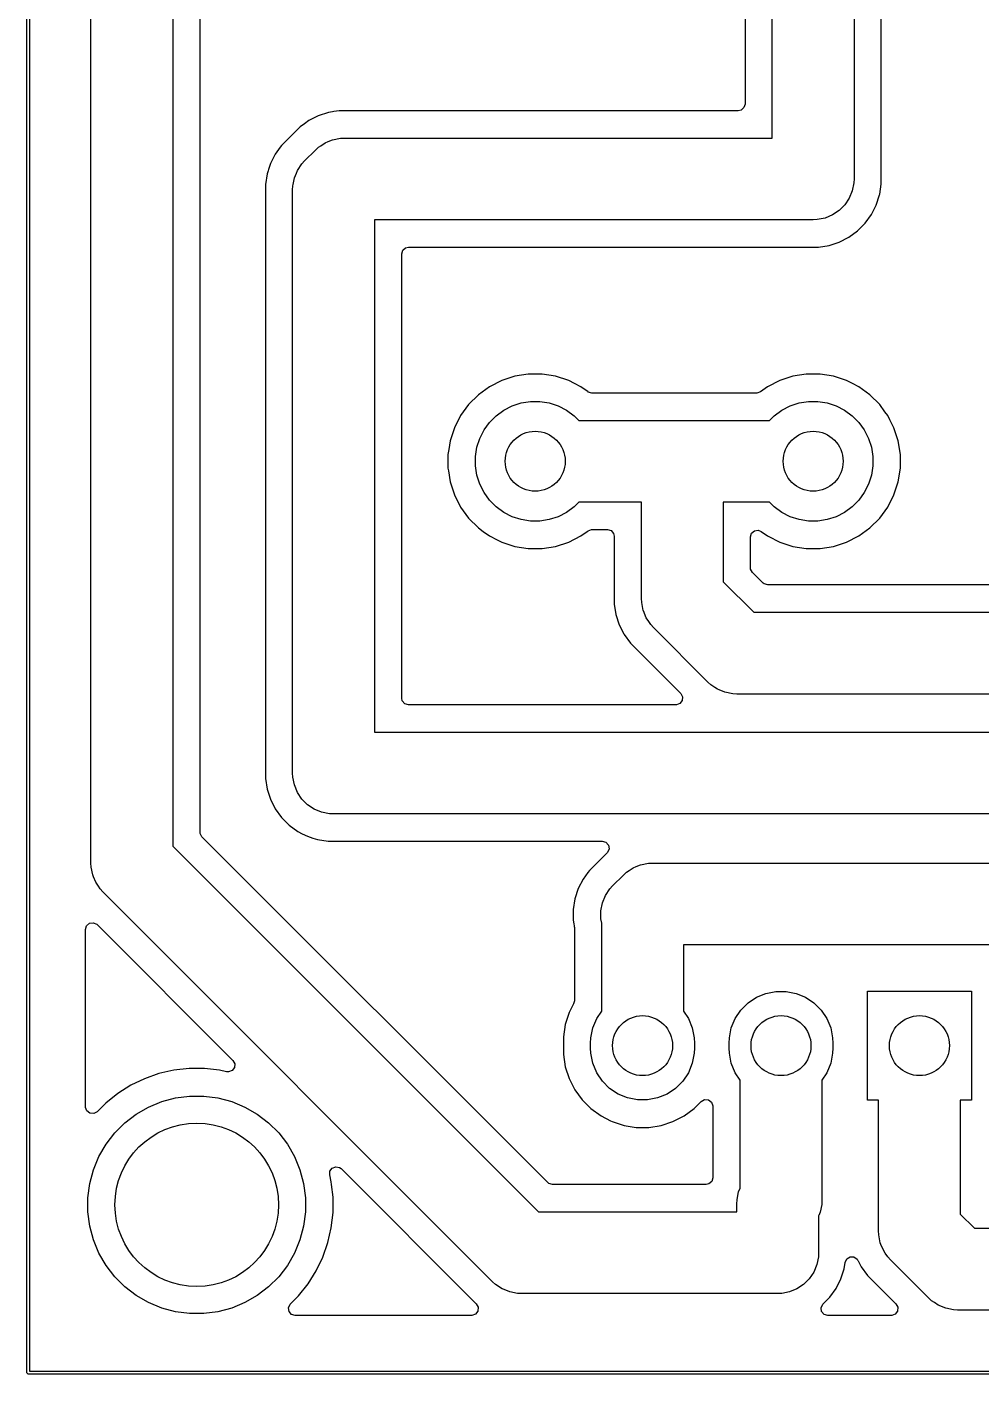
# Model space of a CAD drawing. Header units: millimetres. Extents: x 95 to 195, y -140 to -40.
# Drawn here: x 94.97 to 112.48, y -140.03 to -115.31 of the extents above; entities that cross this region are included whole.
import ezdxf

# ---------------------------------------------------------------- set-up
doc = ezdxf.new("R2010")
doc.units = ezdxf.units.MM
doc.layers.add('B.Cu', color=153, linetype='CONTINUOUS', true_color=0x4d7fc4)

msp = doc.modelspace()

# ---------------------------------------------------------------- linework, layer by layer
at = {"layer": 'B.Cu', "linetype": 'CONTINUOUS'}
for p, q in [((94.975, -140), (94.975, -40)), ((95.025, -40.025), (95.025, -139.975)), ((96.15, -130.65), (96.15, -113.3)), ((97.65, -113.87), (97.65, -130.33934)), ((108.65, -117.35), (108.65, -114.219999)), ((110.15, -114.219999), (110.15, -118.1)), ((98.1505, -130.080664), (98.1505, -114.4945)), ((108.1495, -114.673957), (108.1495, -116.7255)), ((110.6505, -118.198422), (110.6505, -114.673957)), ((100.507173, -116.88029), (100.319969, -116.941117)), ((100.507174, -116.88029), (100.507173, -116.88029)), ((100.581765, -116.868477), (100.507174, -116.88029)), ((100.581766, -116.868477), (100.581765, -116.868477)), ((100.605729, -116.864681), (100.581766, -116.868477)), ((100.701579, -116.8495), (100.605729, -116.864681)), ((108.0255, -116.8495), (100.701579, -116.8495)), ((108.077011, -116.838294), (108.0255, -116.8495)), ((108.129815, -116.792539), (108.077011, -116.838294)), ((108.1495, -116.7255), (108.129815, -116.792539)), ((100.067237, -117.08668), (99.985355, -117.146171)), ((100.144594, -117.030476), (100.067237, -117.08668)), ((100.319969, -116.941117), (100.144594, -117.030476)), ((99.985352, -117.146173), (99.646174, -117.485351)), ((99.985353, -117.146173), (99.985352, -117.146173)), ((99.985355, -117.146171), (99.985353, -117.146173)), ((100.502717, -117.415253), (100.582287, -117.382294)), ((100.582287, -117.382294), (100.726487, -117.353611)), ((100.726487, -117.353611), (100.8, -117.35)), ((100.8, -117.35), (108.65, -117.35)), ((99.623698, -117.516287), (99.530476, -117.644594)), ((99.646172, -117.485354), (99.623698, -117.516287)), ((99.646174, -117.485352), (99.646172, -117.485354)), ((99.646174, -117.485351), (99.646174, -117.485352)), ((100.06967, -117.76967), (100.26967, -117.56967)), ((100.26967, -117.56967), (100.324205, -117.520242)), ((100.324205, -117.520242), (100.364504, -117.493315)), ((100.364504, -117.493315), (100.446452, -117.438559)), ((100.446452, -117.438559), (100.502717, -117.415253)), ((99.441117, -117.819969), (99.417939, -117.891304)), ((99.530476, -117.644594), (99.441117, -117.819969)), ((99.938559, -117.946452), (100.020242, -117.824205)), ((100.020242, -117.824205), (100.06967, -117.76967)), ((99.380291, -118.007172), (99.3495, -118.201577)), ((99.39912, -117.949223), (99.380291, -118.007172)), ((99.405882, -117.928412), (99.39912, -117.949223)), ((99.417939, -117.891304), (99.405882, -117.928412)), ((99.85888, -118.2), (99.882294, -118.082287)), ((99.882294, -118.082287), (99.918349, -117.995244)), ((99.918349, -117.995244), (99.938559, -117.946452)), ((110.15, -118.1), (110.146389, -118.173513)), ((99.3495, -118.201577), (99.3495, -129.098422)), ((99.85, -118.3), (99.853611, -118.226487)), ((99.85, -129), (99.85, -118.3)), ((99.853611, -118.226487), (99.85888, -118.2)), ((110.117705, -118.317714), (110.061441, -118.453548)), ((110.146389, -118.173513), (110.117705, -118.317714)), ((110.621694, -118.380291), (110.6505, -118.198422)), ((109.979758, -118.575795), (109.875795, -118.679758)), ((110.061441, -118.453548), (109.979758, -118.575795)), ((110.469524, -118.755405), (110.558884, -118.580025)), ((110.558884, -118.580025), (110.619709, -118.392826)), ((110.619709, -118.392826), (110.621694, -118.380291)), ((109.4, -118.85), (101.35, -118.85)), ((101.35, -118.85), (101.35, -128.25)), ((109.473513, -118.846389), (109.4, -118.85)), ((109.617714, -118.817705), (109.473513, -118.846389)), ((109.753548, -118.761441), (109.617714, -118.817705)), ((109.875795, -118.679758), (109.753548, -118.761441)), ((110.353828, -118.914646), (110.469524, -118.755405)), ((110.055405, -119.169524), (110.214646, -119.053828)), ((110.214646, -119.053828), (110.353828, -118.914646)), ((101.870185, -119.407461), (101.922989, -119.361706)), ((101.922989, -119.361706), (101.9745, -119.3505)), ((101.9745, -119.3505), (109.498422, -119.3505)), ((109.498422, -119.3505), (109.692826, -119.319709)), ((109.692826, -119.319709), (109.880025, -119.258884)), ((109.880025, -119.258884), (110.055405, -119.169524)), ((101.8505, -119.4745), (101.870185, -119.407461)), ((101.8505, -127.6255), (101.8505, -119.4745)), ((103.685616, -121.79676), (103.461151, -121.911132)), ((103.925214, -121.71891), (103.685616, -121.79676)), ((104.049626, -121.699205), (103.925214, -121.71891)), ((104.174038, -121.6795), (104.049626, -121.699205)), ((104.425962, -121.6795), (104.174038, -121.6795)), ((104.674785, -121.71891), (104.425962, -121.6795)), ((104.914383, -121.79676), (104.674785, -121.71891)), ((105.020174, -121.850664), (104.914383, -121.79676)), ((108.785616, -121.79676), (108.561151, -121.911132)), ((109.025214, -121.71891), (108.785616, -121.79676)), ((109.149626, -121.699205), (109.025214, -121.71891)), ((109.274038, -121.6795), (109.149626, -121.699205)), ((109.525962, -121.6795), (109.274038, -121.6795)), ((109.774785, -121.71891), (109.525962, -121.6795)), ((110.014383, -121.79676), (109.774785, -121.71891)), ((110.120174, -121.850664), (110.014383, -121.79676)), ((103.257345, -122.059205), (103.079205, -122.237345)), ((103.25735, -122.059201), (103.257345, -122.059205)), ((103.461151, -121.911132), (103.25735, -122.059201)), ((105.138845, -121.91113), (105.020174, -121.850664)), ((105.138847, -121.911131), (105.138845, -121.91113)), ((105.138848, -121.911132), (105.138847, -121.911131)), ((105.269173, -122.005818), (105.138848, -121.911132)), ((105.275019, -122.009815), (105.269173, -122.005818)), ((105.342058, -122.0295), (105.275019, -122.009815)), ((108.357942, -122.0295), (105.342058, -122.0295)), ((108.365021, -122.029298), (108.357942, -122.0295)), ((108.430827, -122.005818), (108.365021, -122.029298)), ((108.561151, -121.911132), (108.430827, -122.005818)), ((110.238845, -121.91113), (110.120174, -121.850664)), ((110.238847, -121.911131), (110.238845, -121.91113)), ((110.238848, -121.911132), (110.238847, -121.911131)), ((110.442649, -122.059201), (110.238848, -121.911132)), ((110.442654, -122.059205), (110.442649, -122.059201)), ((110.620794, -122.237345), (110.442654, -122.059205)), ((103.079201, -122.23735), (102.931132, -122.441151)), ((103.079205, -122.237345), (103.079201, -122.23735)), ((103.725252, -122.342096), (103.879048, -122.263733)), ((103.879048, -122.263733), (104.04321, -122.210393)), ((104.04321, -122.210393), (104.213695, -122.183391)), ((104.213695, -122.183391), (104.386305, -122.183391)), ((104.386305, -122.183391), (104.55679, -122.210393)), ((104.55679, -122.210393), (104.720952, -122.263733)), ((104.720952, -122.263733), (104.874748, -122.342096)), ((108.825252, -122.342096), (108.979048, -122.263733)), ((108.979048, -122.263733), (109.14321, -122.210393)), ((109.14321, -122.210393), (109.313695, -122.183391)), ((109.313695, -122.183391), (109.486305, -122.183391)), ((109.486305, -122.183391), (109.65679, -122.210393)), ((109.65679, -122.210393), (109.820952, -122.263733)), ((109.820952, -122.263733), (109.974748, -122.342096)), ((110.620798, -122.23735), (110.620794, -122.237345)), ((110.717173, -122.37), (110.620798, -122.23735)), ((102.931132, -122.441151), (102.81676, -122.665616)), ((103.362096, -122.705252), (103.463553, -122.565607)), ((103.463553, -122.565607), (103.585607, -122.443553)), ((103.585607, -122.443553), (103.725252, -122.342096)), ((104.874748, -122.342096), (105.014393, -122.443553)), ((105.014393, -122.443553), (105.10084, -122.53)), ((105.10084, -122.53), (107, -122.53)), ((107, -122.53), (108.59916, -122.53)), ((108.59916, -122.53), (108.685607, -122.443553)), ((108.685607, -122.443553), (108.825252, -122.342096)), ((109.974748, -122.342096), (110.114393, -122.443553)), ((110.114393, -122.443553), (110.236447, -122.565607)), ((110.236447, -122.565607), (110.337904, -122.705252)), ((110.76887, -122.441155), (110.717173, -122.37)), ((110.808239, -122.518422), (110.76887, -122.441155)), ((110.883239, -122.665616), (110.808239, -122.518422)), ((102.81676, -122.665616), (102.73891, -122.905214)), ((103.283733, -122.859048), (103.362096, -122.705252)), ((110.337904, -122.705252), (110.416267, -122.859048)), ((110.883239, -122.665618), (110.883239, -122.665616)), ((110.883241, -122.665621), (110.883239, -122.665618)), ((110.96109, -122.905215), (110.883241, -122.665621)), ((102.714032, -123.062287), (102.6995, -123.154038)), ((102.73891, -122.905214), (102.714032, -123.062287)), ((103.203391, -123.193695), (103.230393, -123.02321)), ((103.230393, -123.02321), (103.283733, -122.859048)), ((110.416267, -122.859048), (110.469607, -123.02321)), ((110.469607, -123.02321), (110.496609, -123.193695)), ((111.0005, -123.154038), (110.96109, -122.905215)), ((102.6995, -123.154038), (102.6995, -123.405962)), ((103.203391, -123.366305), (103.203391, -123.193695)), ((110.496609, -123.193695), (110.496609, -123.366305)), ((111.0005, -123.405962), (111.0005, -123.154038)), ((102.6995, -123.405962), (102.707081, -123.453828)), ((102.707081, -123.453828), (102.73891, -123.654785)), ((103.230393, -123.53679), (103.203391, -123.366305)), ((103.283733, -123.700952), (103.230393, -123.53679)), ((110.469607, -123.53679), (110.416267, -123.700952)), ((110.496609, -123.366305), (110.469607, -123.53679)), ((110.96109, -123.654785), (111.0005, -123.405962)), ((102.73891, -123.654785), (102.81676, -123.894383)), ((103.362096, -123.854748), (103.283733, -123.700952)), ((110.416267, -123.700952), (110.337904, -123.854748)), ((110.883241, -123.894379), (110.96109, -123.654785)), ((102.81676, -123.894383), (102.931132, -124.118848)), ((103.463553, -123.994393), (103.362096, -123.854748)), ((103.585607, -124.116447), (103.463553, -123.994393)), ((105.10084, -124.03), (105.014393, -124.116447)), ((106.25, -124.03), (105.10084, -124.03)), ((106.25, -125.8), (106.25, -124.03)), ((108.59916, -124.03), (107.75, -124.03)), ((107.75, -124.03), (107.75, -125.48934)), ((108.685607, -124.116447), (108.59916, -124.03)), ((110.236447, -123.994393), (110.114393, -124.116447)), ((110.337904, -123.854748), (110.236447, -123.994393)), ((110.76887, -124.118845), (110.883241, -123.894379)), ((102.931132, -124.118848), (103.079201, -124.322649)), ((103.725252, -124.217904), (103.585607, -124.116447)), ((103.879048, -124.296267), (103.725252, -124.217904)), ((104.04321, -124.349607), (103.879048, -124.296267)), ((104.720952, -124.296267), (104.55679, -124.349607)), ((104.874748, -124.217904), (104.720952, -124.296267)), ((105.014393, -124.116447), (104.874748, -124.217904)), ((108.825252, -124.217904), (108.685607, -124.116447)), ((108.979048, -124.296267), (108.825252, -124.217904)), ((109.14321, -124.349607), (108.979048, -124.296267)), ((109.820952, -124.296267), (109.65679, -124.349607)), ((109.974748, -124.217904), (109.820952, -124.296267)), ((110.114393, -124.116447), (109.974748, -124.217904)), ((110.620793, -124.322656), (110.76887, -124.118845)), ((103.079201, -124.322649), (103.079205, -124.322654)), ((103.079205, -124.322654), (103.257345, -124.500794)), ((103.257345, -124.500794), (103.25735, -124.500798)), ((103.25735, -124.500798), (103.347384, -124.566211)), ((104.213695, -124.376609), (104.04321, -124.349607)), ((104.386305, -124.376609), (104.213695, -124.376609)), ((104.55679, -124.349607), (104.386305, -124.376609)), ((105.252616, -124.566211), (105.269173, -124.554182)), ((105.269173, -124.554182), (105.334979, -124.530702)), ((105.334979, -124.530702), (105.342058, -124.5305)), ((105.342058, -124.5305), (105.6255, -124.5305)), ((105.6255, -124.5305), (105.692539, -124.550185)), ((105.692539, -124.550185), (105.738294, -124.602989)), ((108.270185, -124.59949), (108.322989, -124.553735)), ((108.322989, -124.553735), (108.392147, -124.543791)), ((108.392147, -124.543791), (108.447381, -124.566209)), ((109.313695, -124.376609), (109.14321, -124.349607)), ((109.486305, -124.376609), (109.313695, -124.376609)), ((109.65679, -124.349607), (109.486305, -124.376609)), ((110.238845, -124.64887), (110.442656, -124.500793)), ((110.442656, -124.500793), (110.620793, -124.322656)), ((103.347384, -124.566211), (103.461155, -124.64887)), ((103.461155, -124.64887), (103.604184, -124.721747)), ((103.604184, -124.721747), (103.685616, -124.763239)), ((103.685616, -124.763239), (103.685618, -124.763239)), ((103.685618, -124.763239), (103.685621, -124.763241)), ((103.685621, -124.763241), (103.925215, -124.84109)), ((104.674785, -124.84109), (104.914379, -124.763241)), ((104.914379, -124.763241), (105.138845, -124.64887)), ((105.138845, -124.64887), (105.252616, -124.566211)), ((105.738294, -124.602989), (105.7495, -124.6545)), ((105.7495, -124.6545), (105.7495, -125.898422)), ((108.2505, -124.666529), (108.270185, -124.59949)), ((108.2505, -125.230664), (108.2505, -124.666529)), ((108.447381, -124.566209), (108.561155, -124.64887)), ((108.561155, -124.64887), (108.572205, -124.6545)), ((108.572205, -124.6545), (108.785616, -124.763239)), ((108.785616, -124.763239), (108.785618, -124.763239)), ((108.785618, -124.763239), (108.785621, -124.763241)), ((108.785621, -124.763241), (109.025215, -124.84109)), ((109.774785, -124.84109), (110.014379, -124.763241)), ((110.014379, -124.763241), (110.238845, -124.64887)), ((103.925215, -124.84109), (104.174038, -124.8805)), ((104.174038, -124.8805), (104.174039, -124.8805)), ((104.174039, -124.8805), (104.425961, -124.8805)), ((104.425961, -124.8805), (104.425962, -124.8805)), ((104.425962, -124.8805), (104.674785, -124.84109)), ((109.025215, -124.84109), (109.274038, -124.8805)), ((109.274038, -124.8805), (109.274039, -124.8805)), ((109.274039, -124.8805), (109.525961, -124.8805)), ((109.525961, -124.8805), (109.525962, -124.8805)), ((109.525962, -124.8805), (109.774785, -124.84109)), ((108.253334, -125.257022), (108.2505, -125.230664)), ((108.286819, -125.318345), (108.253334, -125.257022)), ((107.75, -125.48934), (108.31066, -126.05)), ((108.481655, -125.513181), (108.286819, -125.318345)), ((108.502297, -125.529815), (108.481655, -125.513181)), ((108.569336, -125.5495), (108.502297, -125.529815)), ((116.521664, -125.5495), (108.569336, -125.5495)), ((105.7495, -125.898422), (105.78029, -126.092826)), ((106.253611, -125.873513), (106.25, -125.8)), ((106.282294, -126.017713), (106.253611, -125.873513)), ((106.28552, -126.0255), (106.282294, -126.017713)), ((106.338559, -126.153548), (106.28552, -126.0255)), ((105.78029, -126.092826), (105.841117, -126.28003)), ((105.841117, -126.28003), (105.925772, -126.446172)), ((106.383123, -126.220242), (106.338559, -126.153548)), ((106.420242, -126.275795), (106.383123, -126.220242)), ((106.46967, -126.33033), (106.420242, -126.275795)), ((108.31066, -126.05), (147.5, -126.05)), ((105.925772, -126.446172), (105.930476, -126.455405)), ((105.930476, -126.455405), (106.046172, -126.614646)), ((107.46967, -127.33033), (106.46967, -126.33033)), ((106.046172, -126.614646), (106.046174, -126.614648)), ((106.046174, -126.614648), (106.969345, -127.537819)), ((107.524205, -127.379759), (107.46967, -127.33033)), ((107.597487, -127.428723), (107.524205, -127.379759)), ((107.646452, -127.461441), (107.597487, -127.428723)), ((107.675597, -127.473513), (107.646452, -127.461441)), ((107.782287, -127.517706), (107.675597, -127.473513)), ((107.926487, -127.546389), (107.782287, -127.517706)), ((101.861706, -127.677011), (101.8505, -127.6255)), ((101.907461, -127.729815), (101.861706, -127.677011)), ((101.9745, -127.7495), (101.907461, -127.729815)), ((106.881664, -127.7495), (101.9745, -127.7495)), ((106.89051, -127.749184), (106.881664, -127.7495)), ((106.955974, -127.724767), (106.89051, -127.749184)), ((106.997846, -127.668834), (106.955974, -127.724767)), ((106.969345, -127.537819), (107.00283, -127.599142)), ((107.00283, -127.599142), (106.997846, -127.668834)), ((108, -127.55), (107.926487, -127.546389)), ((147.18934, -127.55), (108, -127.55)), ((101.35, -128.25), (124.6, -128.25)), ((99.853611, -129.073513), (99.85, -129)), ((99.3495, -129.098422), (99.38029, -129.292826)), ((99.882295, -129.217714), (99.853611, -129.073513)), ((99.938559, -129.353548), (99.882295, -129.217714)), ((99.38029, -129.292826), (99.441117, -129.480029)), ((99.441117, -129.480029), (99.530476, -129.655405)), ((100.020242, -129.475795), (99.938559, -129.353548)), ((100.124205, -129.579758), (100.020242, -129.475795)), ((99.530476, -129.655405), (99.646172, -129.814646)), ((100.246452, -129.661441), (100.124205, -129.579758)), ((100.382286, -129.717705), (100.246452, -129.661441)), ((100.526487, -129.746389), (100.382286, -129.717705)), ((99.646172, -129.814646), (99.785354, -129.953828)), ((99.785354, -129.953828), (99.944595, -130.069524)), ((100.6, -129.75), (100.526487, -129.746389)), ((124.6, -129.75), (100.6, -129.75)), ((98.153334, -130.107022), (98.1505, -130.080664)), ((98.186819, -130.168345), (98.153334, -130.107022)), ((104.531655, -136.513181), (98.186819, -130.168345)), ((99.944595, -130.069524), (100.027455, -130.111743)), ((100.027455, -130.111743), (100.11997, -130.158882)), ((100.11997, -130.158882), (100.119972, -130.158882)), ((100.119972, -130.158882), (100.119975, -130.158884)), ((100.119975, -130.158884), (100.220317, -130.191487)), ((100.220317, -130.191487), (100.307173, -130.219709)), ((100.307173, -130.219709), (100.501578, -130.2505)), ((97.65, -130.33934), (104.36066, -137.05)), ((100.501578, -130.2505), (100.501583, -130.2505)), ((100.501583, -130.2505), (105.531664, -130.2505)), ((105.619345, -130.462181), (105.296174, -130.785351)), ((105.531664, -130.2505), (105.598703, -130.270185)), ((105.598703, -130.270185), (105.644458, -130.322989)), ((105.625377, -130.455703), (105.619345, -130.462181)), ((105.654402, -130.392147), (105.625377, -130.455703)), ((105.644458, -130.322989), (105.654402, -130.392147)), ((96.153611, -130.723513), (96.15, -130.65)), ((96.182294, -130.867713), (96.153611, -130.723513)), ((106.096452, -130.738559), (106.154309, -130.714594)), ((106.154309, -130.714594), (106.232287, -130.682294)), ((106.232287, -130.682294), (106.376487, -130.653611)), ((106.376487, -130.653611), (106.45, -130.65)), ((106.45, -130.65), (119.8, -130.65)), ((96.196619, -130.902295), (96.182294, -130.867713)), ((96.238559, -131.003548), (96.196619, -130.902295)), ((105.180476, -130.944594), (105.091117, -131.119969)), ((105.267004, -130.8255), (105.180476, -130.944594)), ((105.296172, -130.785354), (105.267004, -130.8255)), ((105.296174, -130.785352), (105.296172, -130.785354)), ((105.296174, -130.785351), (105.296174, -130.785352)), ((105.71967, -131.06967), (105.91967, -130.86967)), ((105.91967, -130.86967), (105.974205, -130.820242)), ((105.974205, -130.820242), (106.021622, -130.788559)), ((106.021622, -130.788559), (106.096452, -130.738559)), ((96.287754, -131.077173), (96.238559, -131.003548)), ((96.320242, -131.125795), (96.287754, -131.077173)), ((96.36967, -131.18033), (96.320242, -131.125795)), ((103.51967, -138.33033), (96.36967, -131.18033)), ((105.091117, -131.119969), (105.03029, -131.307173)), ((105.588559, -131.246453), (105.670242, -131.124205)), ((105.670242, -131.124205), (105.71967, -131.06967)), ((105.03029, -131.307173), (104.9995, -131.501577)), ((105.503611, -131.526487), (105.532294, -131.382287)), ((105.532294, -131.382287), (105.588559, -131.246453)), ((104.9995, -131.501577), (104.9995, -131.698421)), ((104.9995, -131.698421), (105.010575, -131.768345)), ((105.503611, -131.673513), (105.503611, -131.526487)), ((105.52, -131.755906), (105.503611, -131.673513)), ((96.0505, -131.868336), (96.070185, -131.801297)), ((96.0505, -135.123897), (96.0505, -131.868336)), ((96.070185, -131.801297), (96.122989, -131.755542)), ((96.122989, -131.755542), (96.192147, -131.745598)), ((96.192147, -131.745598), (96.255703, -131.774623)), ((96.255703, -131.774623), (96.262181, -131.780655)), ((96.262181, -131.780655), (98.753212, -134.271686)), ((105.010575, -131.768345), (105.015794, -131.801297)), ((105.015794, -131.801297), (105.017973, -131.815051)), ((105.017973, -131.815051), (105.0195, -131.83445)), ((105.0195, -131.83445), (105.0195, -133.176466)), ((105.52, -133.368755), (105.52, -131.755906)), ((119.1, -132.15), (107.02, -132.15)), ((107.02, -132.15), (107.02, -133.368755)), ((105.0195, -133.176466), (105.005985, -133.232761)), ((108.20574, -133.216208), (108.360995, -133.11247)), ((108.360995, -133.11247), (108.533504, -133.041014)), ((108.533504, -133.041014), (108.716639, -133.004587)), ((108.716639, -133.004587), (108.903361, -133.004587)), ((108.903361, -133.004587), (109.086496, -133.041014)), ((109.086496, -133.041014), (109.259005, -133.11247)), ((109.259005, -133.11247), (109.41426, -133.216208)), ((110.3975, -135), (110.3975, -133)), ((110.3975, -133), (112.3025, -133)), ((112.3025, -133), (112.3025, -135)), ((104.92345, -133.394744), (104.852778, -133.61225)), ((105.005985, -133.232761), (104.92345, -133.394744)), ((105.42997, -133.503495), (105.52, -133.368755)), ((107.02, -133.368755), (107.11003, -133.503495)), ((107.96997, -133.503495), (108.073708, -133.34824)), ((108.073708, -133.34824), (108.20574, -133.216208)), ((109.41426, -133.216208), (109.546292, -133.34824)), ((109.546292, -133.34824), (109.65003, -133.503495)), ((104.852778, -133.612253), (104.817, -133.838146)), ((104.852778, -133.61225), (104.852778, -133.612253)), ((105.322087, -133.859139), (105.358514, -133.676004)), ((105.358514, -133.676004), (105.42997, -133.503495)), ((107.11003, -133.503495), (107.181486, -133.676004)), ((107.181486, -133.676004), (107.217913, -133.859139)), ((107.862087, -133.859139), (107.898514, -133.676004)), ((107.898514, -133.676004), (107.96997, -133.503495)), ((109.65003, -133.503495), (109.721486, -133.676004)), ((109.721486, -133.676004), (109.757913, -133.859139)), ((104.817, -133.838146), (104.817, -134.161853)), ((105.3175, -133.9525), (105.322087, -133.859139)), ((107.217913, -133.859139), (107.2225, -133.9525)), ((107.8575, -133.9525), (107.862087, -133.859139)), ((109.757913, -133.859139), (109.7625, -133.9525)), ((104.817, -134.161853), (104.852778, -134.387746)), ((105.3175, -134.0475), (105.3175, -133.9525)), ((105.322087, -134.140861), (105.3175, -134.0475)), ((105.358514, -134.323996), (105.322087, -134.140861)), ((107.217913, -134.140861), (107.181486, -134.323996)), ((107.2225, -134.0475), (107.217913, -134.140861)), ((107.2225, -133.9525), (107.2225, -134.0475)), ((107.8575, -134.0475), (107.8575, -133.9525)), ((107.862087, -134.140861), (107.8575, -134.0475)), ((107.898514, -134.323996), (107.862087, -134.140861)), ((109.757913, -134.140861), (109.721486, -134.323996)), ((109.7625, -134.0475), (109.757913, -134.140861)), ((109.7625, -133.9525), (109.7625, -134.0475)), ((97.949568, -134.4195), (97.670505, -134.450942)), ((97.949575, -134.4195), (97.949568, -134.4195)), ((98.230425, -134.4195), (97.949575, -134.4195)), ((98.230431, -134.4195), (98.230425, -134.4195)), ((98.509494, -134.450942), (98.230431, -134.4195)), ((98.781713, -134.402701), (98.739841, -134.458634)), ((98.753212, -134.271686), (98.786697, -134.333009)), ((98.786697, -134.333009), (98.781713, -134.402701)), ((104.852778, -134.387746), (104.852778, -134.387749)), ((104.852778, -134.387749), (104.92345, -134.605255)), ((105.42997, -134.496505), (105.358514, -134.323996)), ((107.181486, -134.323996), (107.11003, -134.496505)), ((107.96997, -134.496505), (107.898514, -134.323996)), ((109.721486, -134.323996), (109.65003, -134.496505)), ((97.131588, -134.6062), (96.878557, -134.728053)), ((97.39667, -134.513443), (97.131588, -134.6062)), ((97.396682, -134.513439), (97.39667, -134.513443)), ((97.670487, -134.450945), (97.396682, -134.513439)), ((97.670505, -134.450942), (97.670487, -134.450945)), ((98.509512, -134.450945), (98.509494, -134.450942)), ((98.637939, -134.480258), (98.509512, -134.450945)), ((98.674377, -134.483051), (98.637939, -134.480258)), ((98.739841, -134.458634), (98.674377, -134.483051)), ((104.92345, -134.605255), (105.01019, -134.775492)), ((105.533708, -134.65176), (105.42997, -134.496505)), ((105.66574, -134.783792), (105.533708, -134.65176)), ((107.006292, -134.65176), (106.87426, -134.783792)), ((107.11003, -134.496505), (107.006292, -134.65176)), ((108.06, -134.631244), (107.96997, -134.496505)), ((108.06, -136.615399), (108.06, -134.631244)), ((109.65003, -134.496505), (109.56, -134.631244)), ((109.56, -134.631244), (109.56, -136.84)), ((96.640753, -134.877476), (96.421175, -135.052583)), ((96.878557, -134.728053), (96.640753, -134.877476)), ((97.699819, -134.958429), (97.959194, -134.924282)), ((97.959194, -134.924282), (98.220806, -134.924282)), ((98.220806, -134.924282), (98.480181, -134.958429)), ((105.01019, -134.775492), (105.027283, -134.809038)), ((105.027283, -134.809038), (105.161714, -134.994066)), ((105.820995, -134.88753), (105.66574, -134.783792)), ((105.993504, -134.958986), (105.820995, -134.88753)), ((106.719005, -134.88753), (106.546496, -134.958986)), ((106.87426, -134.783792), (106.719005, -134.88753)), ((96.050816, -135.132743), (96.0505, -135.123897)), ((96.075233, -135.198207), (96.050816, -135.132743)), ((96.421175, -135.052583), (96.262181, -135.211578)), ((96.97886, -135.257061), (97.205423, -135.126255)), ((97.205423, -135.126255), (97.447121, -135.02614)), ((97.447121, -135.02614), (97.699819, -134.958429)), ((98.480181, -134.958429), (98.732879, -135.02614)), ((98.732879, -135.02614), (98.974577, -135.126255)), ((98.974577, -135.126255), (99.20114, -135.257061)), ((105.161714, -134.994066), (105.323434, -135.155786)), ((105.323434, -135.155786), (105.508462, -135.290217)), ((106.176639, -134.995413), (105.993504, -134.958986)), ((106.363361, -134.995413), (106.176639, -134.995413)), ((106.546496, -134.958986), (106.363361, -134.995413)), ((107.031538, -135.290217), (107.216566, -135.155786)), ((107.216566, -135.155786), (107.347819, -135.024533)), ((107.347819, -135.024533), (107.409142, -134.991048)), ((107.409142, -134.991048), (107.478834, -134.996032)), ((107.478834, -134.996032), (107.534767, -135.037904)), ((107.534767, -135.037904), (107.559184, -135.103368)), ((107.559184, -135.103368), (107.5595, -135.112214)), ((107.5595, -135.112214), (107.5595, -136.4255)), ((110.6, -135), (110.3975, -135)), ((110.6, -137.4), (110.6, -135)), ((112.3025, -135), (112.1, -135)), ((112.1, -135), (112.1, -137.08934)), ((96.131166, -135.240079), (96.075233, -135.198207)), ((96.200858, -135.245063), (96.131166, -135.240079)), ((96.262181, -135.211578), (96.200858, -135.245063)), ((96.58632, -135.601308), (96.771308, -135.41632)), ((96.771308, -135.41632), (96.97886, -135.257061)), ((99.20114, -135.257061), (99.408692, -135.41632)), ((99.408692, -135.41632), (99.59368, -135.601308)), ((105.508462, -135.290217), (105.679851, -135.377544)), ((105.679851, -135.377544), (105.712244, -135.394049)), ((105.712244, -135.394049), (105.929751, -135.464721)), ((106.610249, -135.464721), (106.827755, -135.394049)), ((106.827755, -135.394049), (106.827755, -135.394048)), ((106.827755, -135.394048), (106.827758, -135.394048)), ((106.827758, -135.394048), (107.031538, -135.290217)), ((96.427061, -135.80886), (96.58632, -135.601308)), ((99.59368, -135.601308), (99.752939, -135.80886)), ((105.929751, -135.464721), (105.929752, -135.464721)), ((105.929752, -135.464721), (105.929755, -135.464722)), ((105.929755, -135.464722), (106.155646, -135.5005)), ((106.155646, -135.5005), (106.155647, -135.5005)), ((106.155647, -135.5005), (106.384353, -135.5005)), ((106.384353, -135.5005), (106.384354, -135.5005)), ((106.384354, -135.5005), (106.610245, -135.464722)), ((106.610245, -135.464722), (106.610248, -135.464721)), ((106.610248, -135.464721), (106.610249, -135.464721)), ((96.296255, -136.035423), (96.427061, -135.80886)), ((99.752939, -135.80886), (99.883745, -136.035423)), ((96.19614, -136.277121), (96.296255, -136.035423)), ((99.883745, -136.035423), (99.98386, -136.277121)), ((96.128429, -136.529819), (96.19614, -136.277121)), ((99.98386, -136.277121), (100.051571, -136.529819)), ((100.529741, -136.372058), (100.534014, -136.302322)), ((100.559055, -136.500491), (100.529741, -136.372058)), ((100.534014, -136.302322), (100.575313, -136.245964)), ((100.575313, -136.245964), (100.640524, -136.220881)), ((100.640524, -136.220881), (100.708945, -136.235035)), ((100.708945, -136.235035), (100.738313, -136.256787)), ((100.738313, -136.256787), (103.219345, -138.737819)), ((96.094282, -136.789194), (96.128429, -136.529819)), ((100.051571, -136.529819), (100.085718, -136.789194)), ((100.559056, -136.5005), (100.559055, -136.500491)), ((100.559057, -136.500505), (100.559056, -136.5005)), ((100.564577, -136.5495), (100.559057, -136.500505)), ((100.5905, -136.779575), (100.564577, -136.5495)), ((104.552297, -136.529815), (104.531655, -136.513181)), ((104.619336, -136.5495), (104.552297, -136.529815)), ((107.4355, -136.5495), (104.619336, -136.5495)), ((107.487011, -136.538294), (107.4355, -136.5495)), ((107.539815, -136.492539), (107.487011, -136.538294)), ((107.5595, -136.4255), (107.539815, -136.492539)), ((108.032294, -136.682287), (108.06, -136.615399)), ((96.094282, -137.050806), (96.094282, -136.789194)), ((100.085718, -136.789194), (100.085718, -137.050806)), ((100.5905, -137.060425), (100.5905, -136.779575)), ((108, -136.9), (108.003611, -136.826487)), ((108, -137.05), (108, -136.9)), ((108.003611, -136.826487), (108.01157, -136.786475)), ((108.01157, -136.786475), (108.032294, -136.682287)), ((109.56, -136.84), (109.556389, -136.913513)), ((96.128429, -137.310181), (96.094282, -137.050806)), ((100.085718, -137.050806), (100.051571, -137.310181)), ((100.559055, -137.339509), (100.5905, -137.060425)), ((104.36066, -137.05), (108, -137.05)), ((109.502853, -137.117713), (109.5, -137.1246)), ((109.5, -137.1246), (109.5, -137.8)), ((109.527706, -137.057713), (109.502853, -137.117713)), ((109.556389, -136.913513), (109.527706, -137.057713)), ((112.1, -137.08934), (112.36066, -137.35)), ((96.19614, -137.562879), (96.128429, -137.310181)), ((100.051571, -137.310181), (99.98386, -137.562879)), ((100.49656, -137.613318), (100.559055, -137.339509)), ((110.603611, -137.473513), (110.6, -137.4)), ((112.36066, -137.35), (131.92, -137.35)), ((96.296255, -137.804577), (96.19614, -137.562879)), ((99.98386, -137.562879), (99.883745, -137.804577)), ((100.403801, -137.878408), (100.49656, -137.613318)), ((110.632294, -137.617713), (110.603611, -137.473513)), ((110.644199, -137.646453), (110.632294, -137.617713)), ((110.688559, -137.753548), (110.644199, -137.646453)), ((96.427061, -138.03114), (96.296255, -137.804577)), ((99.883745, -137.804577), (99.752939, -138.03114)), ((100.281945, -138.131445), (100.403801, -137.878408)), ((109.496389, -137.873513), (109.467705, -138.017714)), ((109.5, -137.8), (109.496389, -137.873513)), ((110.018152, -137.912796), (110.077463, -137.875864)), ((110.077463, -137.875864), (110.147326, -137.876862)), ((110.147326, -137.876862), (110.205559, -137.915471)), ((110.722656, -137.804577), (110.688559, -137.753548)), ((110.770242, -137.875795), (110.722656, -137.804577)), ((110.81967, -137.93033), (110.770242, -137.875795)), ((96.58632, -138.238692), (96.427061, -138.03114)), ((99.752939, -138.03114), (99.59368, -138.238692)), ((100.132523, -138.369248), (100.281945, -138.131445)), ((109.467705, -138.017714), (109.411441, -138.153548)), ((109.908884, -138.280025), (109.969709, -138.092826)), ((109.969709, -138.092826), (109.988223, -137.97593)), ((109.988223, -137.97593), (110.018152, -137.912796)), ((110.205559, -137.915471), (110.221181, -137.939033)), ((110.221181, -137.939033), (110.226385, -137.949246)), ((110.226385, -137.949246), (110.280476, -138.055405)), ((110.280476, -138.055405), (110.396172, -138.214646)), ((111.51967, -138.63033), (110.81967, -137.93033)), ((96.771308, -138.42368), (96.58632, -138.238692)), ((99.59368, -138.238692), (99.408692, -138.42368)), ((99.957416, -138.588825), (100.132523, -138.369248)), ((103.574205, -138.379758), (103.51967, -138.33033)), ((103.696452, -138.461441), (103.574205, -138.379758)), ((109.225795, -138.379758), (109.103548, -138.461441)), ((109.329758, -138.275795), (109.225795, -138.379758)), ((109.411441, -138.153548), (109.329758, -138.275795)), ((109.819524, -138.455405), (109.908884, -138.280025)), ((110.396172, -138.214646), (110.396174, -138.214648)), ((110.396174, -138.214648), (110.919345, -138.737819)), ((96.97886, -138.582939), (96.771308, -138.42368)), ((97.205423, -138.713745), (96.97886, -138.582939)), ((99.20114, -138.582939), (98.974577, -138.713745)), ((99.408692, -138.42368), (99.20114, -138.582939)), ((99.854296, -138.691945), (99.957416, -138.588825)), ((103.731106, -138.475795), (103.696452, -138.461441)), ((103.832287, -138.517706), (103.731106, -138.475795)), ((103.976487, -138.546389), (103.832287, -138.517706)), ((104.05, -138.55), (103.976487, -138.546389)), ((108.75, -138.55), (104.05, -138.55)), ((108.823513, -138.546389), (108.75, -138.55)), ((108.967714, -138.517705), (108.823513, -138.546389)), ((109.103548, -138.461441), (108.967714, -138.517705)), ((109.626529, -138.691945), (109.703828, -138.614646)), ((109.703828, -138.614646), (109.819524, -138.455405)), ((111.574204, -138.679758), (111.51967, -138.63033)), ((97.447121, -138.81386), (97.205423, -138.713745)), ((97.699819, -138.881571), (97.447121, -138.81386)), ((97.959194, -138.915718), (97.699819, -138.881571)), ((98.480181, -138.881571), (98.220806, -138.915718)), ((98.732879, -138.81386), (98.480181, -138.881571)), ((98.974577, -138.713745), (98.732879, -138.81386)), ((99.773365, -138.807853), (99.80239, -138.744297)), ((99.783309, -138.877011), (99.773365, -138.807853)), ((99.829064, -138.929815), (99.783309, -138.877011)), ((99.80239, -138.744297), (99.808422, -138.737819)), ((99.808422, -138.737819), (99.854296, -138.691945)), ((103.247846, -138.868834), (103.205974, -138.924767)), ((103.219345, -138.737819), (103.25283, -138.799142)), ((103.25283, -138.799142), (103.247846, -138.868834)), ((109.545598, -138.807853), (109.574623, -138.744297)), ((109.555542, -138.877011), (109.545598, -138.807853)), ((109.601297, -138.929815), (109.555542, -138.877011)), ((109.574623, -138.744297), (109.580655, -138.737819)), ((109.580655, -138.737819), (109.626529, -138.691945)), ((110.947846, -138.868834), (110.905974, -138.924767)), ((110.919345, -138.737819), (110.95283, -138.799142)), ((110.95283, -138.799142), (110.947846, -138.868834)), ((111.62507, -138.713745), (111.574204, -138.679758)), ((111.696452, -138.761441), (111.62507, -138.713745)), ((111.832286, -138.817705), (111.696452, -138.761441)), ((111.976487, -138.846389), (111.832286, -138.817705)), ((112.05, -138.85), (111.976487, -138.846389)), ((132.68, -138.85), (112.05, -138.85)), ((98.220806, -138.915718), (97.959194, -138.915718)), ((99.896103, -138.9495), (99.829064, -138.929815)), ((103.131664, -138.9495), (99.896103, -138.9495)), ((103.14051, -138.949184), (103.131664, -138.9495)), ((103.205974, -138.924767), (103.14051, -138.949184)), ((109.668336, -138.9495), (109.601297, -138.929815)), ((110.831664, -138.9495), (109.668336, -138.9495)), ((110.84051, -138.949184), (110.831664, -138.9495)), ((110.905974, -138.924767), (110.84051, -138.949184)), ((94.976903, -140.009567), (94.975, -140)), ((94.990433, -140.023097), (94.976903, -140.009567)), ((95, -140.025), (94.990433, -140.023097)), ((195, -140.025), (95, -140.025)), ((95.025, -139.975), (194.975, -139.975))]:
    msp.add_line(p, q, dxfattribs=at)
at = {"layer": 'B.Cu'}
for centre, radius in [((104.3, -123.28), 0.55), ((104.3, -123.28), 0.55), ((104.3, -123.28), 0.55), ((109.4, -123.28), 0.55), ((109.4, -123.28), 0.55), ((109.4, -123.28), 0.55), ((106.27, -134), 0.55), ((106.27, -134), 0.55), ((106.27, -134), 0.55), ((108.81, -134), 0.55), ((108.81, -134), 0.55), ((108.81, -134), 0.55), ((111.35, -134), 0.55), ((111.35, -134), 0.55), ((111.35, -134), 0.55), ((98.09, -136.92), 1.5), ((98.09, -136.92), 1.5)]:
    msp.add_circle(centre, radius, dxfattribs=at)

doc.saveas('drawing.dxf')
